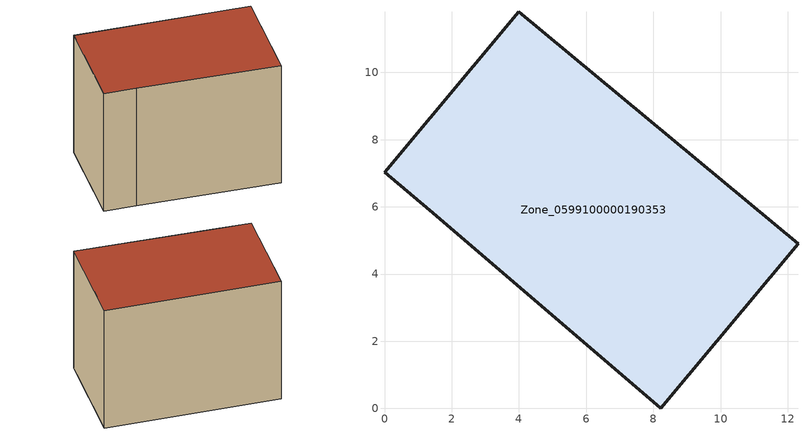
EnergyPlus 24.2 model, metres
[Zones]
Zone_0599100000190353
 floor ground (C_G): 8.22,0 1.54,5.74 0,7.02 4,11.81 12.3,4.9 z0
 wall outside (C_F): 1.54,5.74 8.22,0 12.3,4.9 4,11.81 0,7.02 1.54,5.74 z0:8.38
 roof outside (C_R): 12.3,4.9 4,11.81 0,7.02 1.54,5.74 8.22,0 z8.38
[BUILDING]
Pand.0599100000190353: North Axis=0; Terrain=City; Loads Convergence Tolerance Value=0.04; Temperature Convergence Tolerance Value=0.4; Solar Distribution=FullExterior; Maximum Number of Warmup Days=25; Minimum Number of Warmup Days=1
[Site:Location]
Rotterdam.The.Hague.AP_ZH_NLD Design_Conditions: Latitude=51.96; Longitude=4.45; Time Zone=1; Elevation=-4.5
[SITE:GROUNDTEMPERATURE:BUILDINGSURFACE]
18, 18, 18, 18, 18, 18, 18, 18, 18, 18, 18, 18
[MATERIAL] Thermal Absorptance=0.9; Solar Absorptance=0.7; Visible Absorptance=0.7
Name | Roughness | Thickness | Conductivity | Density | Specific Heat
G.TI.1946-1964 | MediumSmooth | 0.15 | 1 | 540 | 1210
F.TI.1946-1964 | Rough | 0.3 | 0.857143 | 1920 | 840
R.TI.1946-1964 | MediumRough | 0.2 | 0.277778 | 1500 | 1000
[CONSTRUCTION]
C_G: G.TI.1946-1964
C_F: F.TI.1946-1964
C_R: R.TI.1946-1964
[ZONE]
Zone_0599100000190353: Type=1; Multiplier=1; Ceiling Height=Autocalculate; Volume=Autocalculate; Floor Area=autocalculate; Part of Total Floor Area=Yes
[ZONEINFILTRATION:DESIGNFLOWRATE]
Infil_Zone_0599100000190353: Zone or ZoneList or Space or SpaceList=Zone_0599100000190353; Schedule=AlwaysOn; Design Flow Rate Calculation Method=Flow/Area; Flow Rate per Floor Area=0.003; Constant Term Coefficient=1; Temperature Term Coefficient=0; Velocity Term Coefficient=0; Velocity Squared Term Coefficient=0
[HVACTEMPLATE:ZONE:IDEALLOADSAIRSYSTEM]
Zone_0599100000190353: Maximum Heating Supply Air Temperature=50; Minimum Cooling Supply Air Temperature=13; Maximum Heating Supply Air Humidity Ratio=0.0156; Minimum Cooling Supply Air Humidity Ratio=0.0077; Heating Limit=NoLimit; Cooling Limit=NoLimit; Dehumidification Control Type=ConstantSensibleHeatRatio; Cooling Sensible Heat Ratio=0.7; Dehumidification Setpoint=60; Humidification Control Type=None; Humidification Setpoint=30; Outdoor Air Method=None; Outdoor Air Flow Rate per Person=0.00944; Outdoor Air Flow Rate per Zone Floor Area=0; Outdoor Air Flow Rate per Zone=0; Demand Controlled Ventilation Type=None; Outdoor Air Economizer Type=NoEconomizer; Heat Recovery Type=None; Sensible Heat Recovery Effectiveness=0.7; Latent Heat Recovery Effectiveness=0.65
[ZONECONTROL:THERMOSTAT]
ThermostatControl_Zone_0599100000190353: Zone or ZoneList=Zone_0599100000190353; Control Type Schedule=DualSetpointControlType; Control 1=Thermostat_Zone_0599100000190353; Temperature Difference Between Cutout And Setpoint=0
[THERMOSTATSETPOINT:DUALSETPOINT]
Thermostat_Zone_0599100000190353: Heating Setpoint Temperature Schedule=HeatingSetpoint_Zone_0599100000190353; Cooling Setpoint Temperature Schedule=CoolingSetpoint_Zone_0599100000190353
[SCHEDULE:COMPACT]
HeatingSetpoint_Zone_0599100000190353: Through: 12/31, For: AllDays, Until: 24:00, 21
CoolingSetpoint_Zone_0599100000190353: Through: 12/31, For: AllDays, Until: 24:00, 24
DualSetpointControlType: Through: 12/31, For: AllDays, Until: 24:00, 4
AlwaysOn: Through: 12/31, For: AllDays, Until: 24:00, 1
